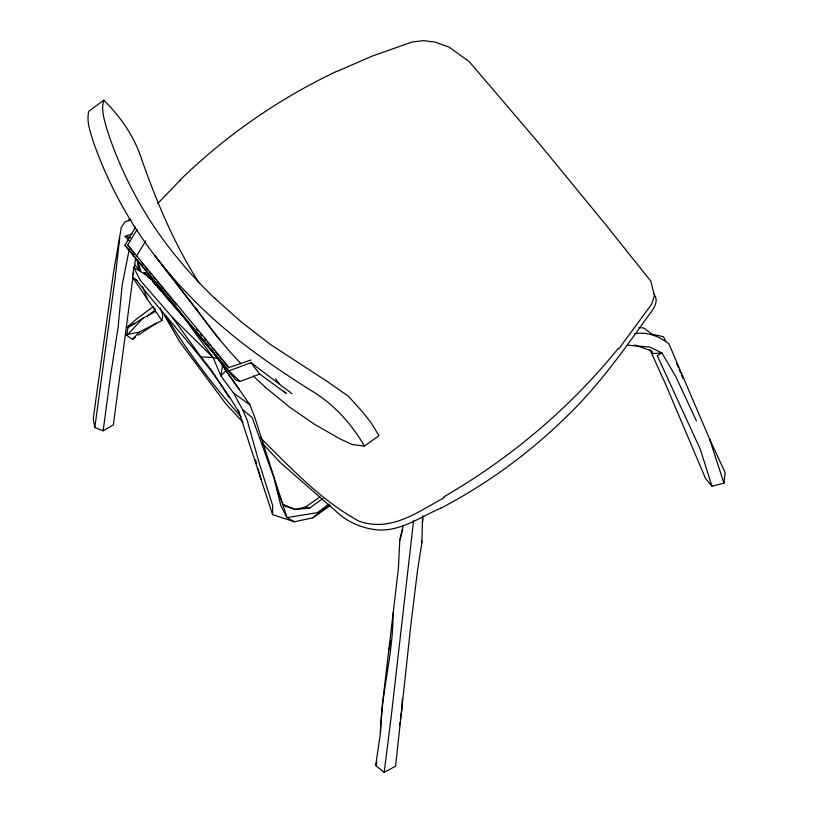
<?xml version="1.0" encoding="UTF-8"?>
<svg xmlns="http://www.w3.org/2000/svg" width="813" height="813" viewBox="0 0 813 813"><rect width="100%" height="100%" fill="white"/><g stroke="black" fill="none" stroke-linecap="round" stroke-linejoin="round"><path stroke-width="1.22" d="M403.177 525.31L399.772 540.523L398.36 568.683L382.517 703.58L380.169 734.962L375.677 765.561L384.173 772.35L395.575 766.202L410.809 625.37L417.669 569.242L421.906 542.749L422.526 516.133M330.312 505.564L312.751 517.83L294.367 521.773L272.579 514.639L272.701 505.635L259.012 462.445L247.122 420.016L242.579 409.559L233.433 392.943L220.882 375.799L213.016 357.476L184.104 317.67L148.698 276.42L133.708 267.487L135.161 265.282L139.277 269.946M402.323 698.936L401.917 708.916L400.463 718.956M393.014 612.941C393.451 653.317 381.307 692.351 380.413 732.645M422.638 522.17L423.065 515.879M413.583 520.696L391.266 716.111L384.173 772.35M119.724 238.25L115.111 278.402L94.806 427.506L103.149 430.799L113.363 424.925L132.936 277.223M135.517 337.141L132.6 339.468L126.625 335.23L127.763 334.417L139.114 332.141L161.899 320.566L132.57 277.355L133.708 267.487L140.385 280.495L172.447 317.426L213.016 357.476L217.711 358.665L249.916 404.844L254.52 416.581L286.969 517.617L294.367 521.773M649.933 349.661L665.776 384.64L705.481 478.369L711.924 486.204L723.946 483.186L725.186 472.719L709.576 438.939L668.926 343.879C659.069 336.135 647.3 331.684 634.648 333.645M103.149 430.799L110.365 376.897L118.017 328.066L122.184 284.946L129.216 249.5M133.281 274.753L133.627 272.284M134.328 267.335L135.537 258.686M399.559 725.237L399.925 722.727M199.114 282.833C174.693 244.937 157.153 203.138 142.163 160.75C134.958 137.539 121.025 117.123 103.779 100.192C100.812 110.233 104.531 120.324 107.143 130.019C117.184 160.984 131.239 190.466 148.464 218.067A411.256 311.796 23.4 0 0 214.734 298.33M389.102 649.678L390.545 640.959M161.899 320.566L162.885 315.068L160.232 308.056M126.625 335.23L128.251 326.257L136.767 318.798L153.525 306.481M399.772 540.523L402.74 529.151M375.677 765.561L376.836 762.005M283.239 390.931L286.156 393.36L259.713 374.082L239.947 381.449L235.719 379.884L124.938 245.292L135.547 227.01M134.897 254.479L127.671 245.048L137.062 229.561M136.34 256.369L145.791 240.851M618.795 348.879L651.64 304.194L654.414 295.79L650.928 281.349L605.837 224.815L539.588 144.053L469.223 61.615L448.959 47.042L435.006 42.063L423.593 40.65L412.1 42.012L371.937 56.209L336.704 71.554M147.59 316.074L155.253 309.855M139.114 332.141L132.6 339.468L135.253 336.816M127.763 334.417L142.885 318.29L155.263 311.531L155.212 309.103M157.712 203.545L180.323 180.049M225.892 370.718L220.882 375.799L222.599 364.874L225.892 370.718L239.418 389.539M156.452 323.076L138.281 335.139M312.751 517.83L323.757 509.324M242.579 409.559L252.213 417.608L273.778 477.292L280.881 505.767L286.969 517.617L317.802 512.566L328.828 504.141M103.779 100.192L88.83 111.239C86.341 121.157 89.999 130.873 92.824 140.303C103.393 171.045 117.773 200.303 135.171 227.742A424.213 317.995 24.1 0 0 201.522 307.771C234.652 339.864 272.589 366.287 311.521 390.799C333.838 404.041 351.511 423.756 364.427 446.093L378.96 435.677L371.145 422.862L362.466 411.744L348.33 396.216L327.446 381.602L270.627 344.61L241.685 322.304L214.754 298.32M277.436 490.422L283.432 505.595L295.241 509.456L309.57 508.074L322.954 498.532M294.865 509.609L305.647 506.936L319.976 496.784M317.802 512.566L329.367 504.792M142.885 318.29L127.987 327.69L128.251 326.257L134.846 323.655M444.101 497.688C417.262 512.241 390.982 532.332 359.072 521.214C321.023 500.574 290.993 468.024 260.455 437.861M440.829 508.155C420.626 516.733 401.307 531.214 378.33 529.954C364.935 528.867 352.131 524.019 341.358 515.981L280.058 462.343L261.989 442.831M124.938 245.292L228.941 370.84L250.973 362.689L291.918 393.583M129.074 240.516L125.08 236.37L132.113 233.88M251.044 359.996L229.073 367.466L127.671 245.048M130.913 220.079L125.08 221.746L121.279 227.477L113.657 271.654L93.251 418.695L94.806 427.506M128.413 219.693L130.527 219.185M172.447 317.426L200.913 356.897L213.016 357.476M627.484 345.159L649.882 347.09L661.934 352.974L675.776 376.592L696.477 421.002M638.927 327.578L643.876 328.015L652.189 334.234L663.54 336.755L665.745 341.247M364.427 446.093L352.334 444.559L340.627 439.213L314.712 424.437L289.469 407.049L265.109 387.1M125.08 236.37L130.68 237.752M150.933 279.611L145.131 272.955L144.074 272.69L145.557 274.662M305.647 506.936L309.57 508.074M634.587 344.986L652.046 351.084L652.758 353.594L661.934 352.974L657.26 355.647L700.318 449.315L711.924 486.204M282.822 504.253L295.241 509.456M132.57 277.355L137.529 280.79M233.433 392.943L249.916 404.844M228.941 370.84L239.947 381.449M243.046 422.384L225.831 403.797L179.582 341.612L164.5 315.495M240.994 416.764C212.915 385.464 187.468 351.704 165.781 315.657M152.59 281.522L155.903 285.322M157.57 287.223L160.883 291.034M163.372 293.889L184.104 317.67L217.711 358.665M196.492 329.011L198.098 330.952M200.516 333.869L202.122 335.81M204.541 338.716L206.146 340.667M207.762 342.608L210.171 345.515M211.787 347.456L214.195 350.373M215.811 352.314L218.219 355.23M219.825 357.171L222.244 360.088M223.849 362.029L228.687 367.852M141.147 262.172L143.555 265.079M145.161 267.02L147.56 269.926M149.165 271.857L151.574 274.764M153.169 276.694L155.578 279.601M157.183 281.542L176.421 304.773M135.659 279.103C170.405 323.737 211.045 363.818 239.388 413.126L272.579 514.639M200.913 356.897L210.73 369.193L229.236 397.75M198.524 312.09L154.765 255.526L219.835 339.946M275.455 378.756L279.194 383.624M250.973 362.689L259.713 374.082M145.131 272.955L148.87 277.955M195.913 307.944L198.616 312.06M676.731 363.726L678.174 367.141M679.129 369.427L680.572 372.842M681.538 375.118L682.971 378.543M142.438 286.328L147.427 298.991M238.158 409.854L239.388 413.126M654.119 294.154C659.475 301.847 652.961 309.783 648.317 315.759C623.185 351.053 597.951 386.5 566.519 416.632A542.586 536.499 43.7 0 1 440.849 508.196M139.379 269.286L137.722 264.611L137.397 260.993M709.576 438.939L723.946 483.186M137.356 260.424L140.72 270.871M255.506 459.965L256.532 463.583M257.914 468.41L261.014 479.284M154.511 307.964L155.263 311.531M421.429 540.33L421.906 542.749M618.185 348.503A572.789 496.845 -23.7 0 1 443.654 496.967M180.191 179.927A573.023 551.224 -9.5 0 1 336.602 71.351M265.15 386.998A399.935 289.662 73.8 0 1 253.371 376.094M241.044 363.716A399.935 289.662 73.8 0 1 199.368 313.005"/></g></svg>
